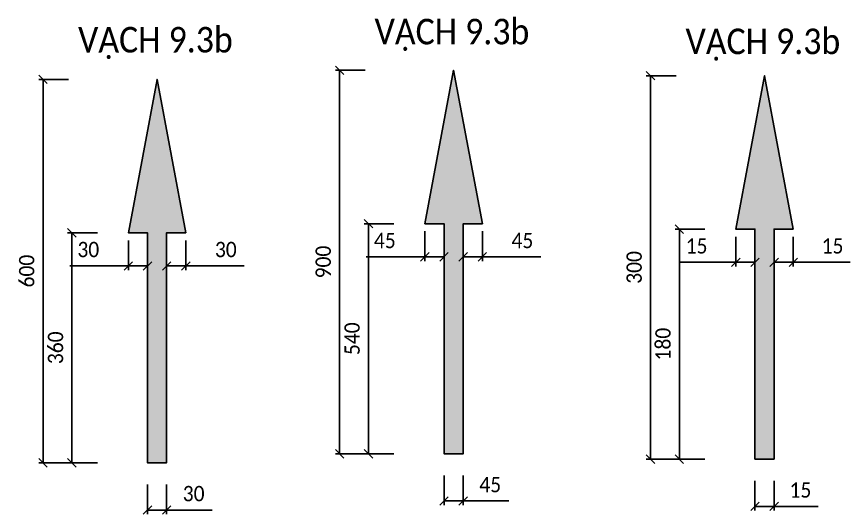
# Model space of a CAD drawing. Header units: metres. Extents: x 933 to 1419, y -2020 to 374.
# Drawn here: x 1051.1 to 1149, y -1159.2 to -1100.8 of the extents above; entities that cross this region are included whole.
import ezdxf
from ezdxf.enums import TextEntityAlignment as Align

# ---------------------------------------------------------------- set-up
doc = ezdxf.new("R2010")
doc.units = ezdxf.units.M
doc.layers.add('ATGT-DIM', color=30, linetype='Continuous')
doc.layers.add('ATGT-Text', color=3, linetype='Continuous')
doc.styles.add('ATGT-Text', font='calibril.ttf', dxfattribs={"width": 0.9})
doc.dimstyles.new('ATGT-DIM', dxfattribs={"dimtxt": 1.8, "dimasz": 1, "dimexe": 0.5, "dimexo": 0.5, "dimgap": 1, "dimtad": 1, "dimdec": 0, "dimlfac": 5, "dimtxsty": 'ATGT-Text', "dimblk": 'OBLIQUE', "dimcen": 0, "dimclrd": 30, "dimclre": 30, "dimclrt": 2, "dimadec": 0, "dimazin": 0, "dimtfac": 1, "dimtdec": 0, "dimtmove": 0, "dimatfit": 3, "dimfxl": 3, "dimfxlon": 1, "dimlwe": -1, "dimarcsym": 2})

# ---------------------------------------------------------------- blocks, each defined once
blk = doc.blocks.new('_Oblique')
at = {"color": 0, "linetype": 'ByBlock', "lineweight": -2}
blk.add_line((-0.5, -0.5), (0.5, 0.5), dxfattribs=at)
blk = doc.blocks.new('*D169')
at = {"layer": 'ATGT-DIM', "color": 30, "transparency": 16777216}
for p, q in [((-10.199, -1563.787), (-13.699, -1563.787)), ((-10.199, -1608.787), (-13.699, -1608.787))]:
    blk.add_line(p, q, dxfattribs=at)
at = {"layer": 'ATGT-DIM', "color": 30, "lineweight": -2, "transparency": 16777216}
blk.add_line((-13.199, -1563.787), (-13.199, -1608.787), dxfattribs=at)
at = {"layer": 'Defpoints', "color": 0, "transparency": 16777216}
for p in [(0.197, -1563.787), (-13.199, -1608.787), (-0.928, -1608.787)]:
    blk.add_point(p, dxfattribs=at)
at = {"layer": 'ATGT-DIM', "color": 30, "lineweight": -2, "transparency": 16777216}
for p, rotation in [((-13.199, -1563.787), 90), ((-13.199, -1608.787), 270)]:
    blk.add_blockref('_Oblique', p, dxfattribs=dict(at, rotation=rotation))
at = {"layer": 'ATGT-DIM', "color": 2, "transparency": 16777216, "insert": (-15.118, -1586.287), "char_height": 1.8, "attachment_point": 5, "rotation": 90, "style": 'ATGT-Text'}
blk.add_mtext('600', dxfattribs=at)
blk = doc.blocks.new('*D170')
at = {"layer": 'ATGT-DIM', "color": 30, "transparency": 16777216}
for p, q in [((-6.809, -1581.787), (-10.309, -1581.787)), ((-6.809, -1608.787), (-10.309, -1608.787))]:
    blk.add_line(p, q, dxfattribs=at)
at = {"layer": 'ATGT-DIM', "color": 30, "lineweight": -2, "transparency": 16777216}
blk.add_line((-9.809, -1608.787), (-9.809, -1581.787), dxfattribs=at)
at = {"layer": 'Defpoints', "color": 0, "transparency": 16777216}
for p in [(-9.809, -1581.787), (-3.178, -1581.787), (-0.928, -1608.787)]:
    blk.add_point(p, dxfattribs=at)
at = {"layer": 'ATGT-DIM', "color": 30, "lineweight": -2, "transparency": 16777216}
for p, rotation in [((-9.809, -1581.787), 90), ((-9.809, -1608.787), 270)]:
    blk.add_blockref('_Oblique', p, dxfattribs=dict(at, rotation=rotation))
at = {"layer": 'ATGT-DIM', "color": 2, "transparency": 16777216, "insert": (-11.729, -1595.287), "char_height": 1.8, "attachment_point": 5, "rotation": 90, "style": 'ATGT-Text'}
blk.add_mtext('360', dxfattribs=at)
blk = doc.blocks.new('*D171')
at = {"layer": 'ATGT-DIM', "color": 30, "transparency": 16777216}
for p, q in [((-3.178, -1582.683), (-3.178, -1586.183)), ((-0.928, -1582.683), (-0.928, -1586.183))]:
    blk.add_line(p, q, dxfattribs=at)
at = {"layer": 'ATGT-DIM', "color": 30, "lineweight": -2, "transparency": 16777216}
for p, q in [((-3.178, -1585.683), (-10.056, -1585.683)), ((-0.928, -1585.683), (-3.178, -1585.683))]:
    blk.add_line(p, q, dxfattribs=at)
at = {"layer": 'Defpoints', "color": 0, "transparency": 16777216}
for p in [(-3.178, -1581.787), (-0.928, -1581.787), (-0.928, -1585.683)]:
    blk.add_point(p, dxfattribs=at)
at = {"layer": 'ATGT-DIM', "color": 30, "lineweight": -2, "transparency": 16777216, "rotation": 180}
blk.add_blockref('_Oblique', (-3.178, -1585.683), dxfattribs=at)
at = {"layer": 'ATGT-DIM', "color": 30, "lineweight": -2, "transparency": 16777216}
blk.add_blockref('_Oblique', (-0.928, -1585.683), dxfattribs=at)
at = {"layer": 'ATGT-DIM', "color": 2, "transparency": 16777216, "insert": (-7.882, -1583.763), "char_height": 1.8, "attachment_point": 5, "style": 'ATGT-Text'}
blk.add_mtext('30', dxfattribs=at)
blk = doc.blocks.new('*D395')
at = {"layer": 'ATGT-DIM', "color": 30, "transparency": 16777216}
for p, q in [((1.125, 26.104), (1.125, 22.604)), ((3.375, 26.104), (3.375, 22.604))]:
    blk.add_line(p, q, dxfattribs=at)
at = {"layer": 'ATGT-DIM', "color": 30, "lineweight": -2, "transparency": 16777216}
for p, q in [((1.125, 23.104), (3.375, 23.104)), ((3.375, 23.104), (10.253, 23.104))]:
    blk.add_line(p, q, dxfattribs=at)
at = {"layer": 'Defpoints', "color": 0, "transparency": 16777216}
for p in [(1.125, 27), (3.375, 27), (1.125, 23.104)]:
    blk.add_point(p, dxfattribs=at)
at = {"layer": 'ATGT-DIM', "color": 30, "lineweight": -2, "transparency": 16777216, "rotation": 180}
blk.add_blockref('_Oblique', (1.125, 23.104), dxfattribs=at)
at = {"layer": 'ATGT-DIM', "color": 30, "lineweight": -2, "transparency": 16777216}
blk.add_blockref('_Oblique', (3.375, 23.104), dxfattribs=at)
at = {"layer": 'ATGT-DIM', "color": 2, "transparency": 16777216, "insert": (8.079, 25.023), "char_height": 1.8, "attachment_point": 5, "style": 'ATGT-Text'}
blk.add_mtext('30', dxfattribs=at)
blk = doc.blocks.new('*D396')
at = {"layer": 'ATGT-DIM', "color": 30, "transparency": 16777216}
for p, q in [((-1.125, -2.542), (-1.125, -6.042)), ((1.125, -2.542), (1.125, -6.042))]:
    blk.add_line(p, q, dxfattribs=at)
at = {"layer": 'ATGT-DIM', "color": 30, "lineweight": -2, "transparency": 16777216}
for p, q in [((-1.125, -5.542), (1.125, -5.542)), ((1.125, -5.542), (6.473, -5.542))]:
    blk.add_line(p, q, dxfattribs=at)
at = {"layer": 'Defpoints', "color": 0, "transparency": 16777216}
for p in [(-1.125, 0), (1.125, 0), (1.125, -5.542)]:
    blk.add_point(p, dxfattribs=at)
at = {"layer": 'ATGT-DIM', "color": 30, "lineweight": -2, "transparency": 16777216, "rotation": 180}
blk.add_blockref('_Oblique', (-1.125, -5.542), dxfattribs=at)
at = {"layer": 'ATGT-DIM', "color": 30, "lineweight": -2, "transparency": 16777216}
blk.add_blockref('_Oblique', (1.125, -5.542), dxfattribs=at)
at = {"layer": 'ATGT-DIM', "color": 2, "transparency": 16777216, "insert": (4.299, -3.622), "char_height": 1.8, "attachment_point": 5, "style": 'ATGT-Text'}
blk.add_mtext('30', dxfattribs=at)
blk = doc.blocks.new('*D174')
at = {"layer": 'ATGT-DIM', "color": 30, "transparency": 16777216}
for p, q in [((24.646, -1562.724), (21.146, -1562.724)), ((24.646, -1607.724), (21.146, -1607.724))]:
    blk.add_line(p, q, dxfattribs=at)
at = {"layer": 'ATGT-DIM', "color": 30, "lineweight": -2, "transparency": 16777216}
blk.add_line((21.646, -1562.724), (21.646, -1607.724), dxfattribs=at)
at = {"layer": 'Defpoints', "color": 0, "transparency": 16777216}
for p in [(35.043, -1562.724), (21.646, -1607.724), (33.918, -1607.724)]:
    blk.add_point(p, dxfattribs=at)
at = {"layer": 'ATGT-DIM', "color": 30, "lineweight": -2, "transparency": 16777216}
for p, rotation in [((21.646, -1562.724), 90), ((21.646, -1607.724), 270)]:
    blk.add_blockref('_Oblique', p, dxfattribs=dict(at, rotation=rotation))
at = {"layer": 'ATGT-DIM', "color": 2, "transparency": 16777216, "insert": (19.727, -1585.224), "char_height": 1.8, "attachment_point": 5, "rotation": 90, "style": 'ATGT-Text'}
blk.add_mtext('900', dxfattribs=at)
blk = doc.blocks.new('*D175')
at = {"layer": 'ATGT-DIM', "color": 30, "transparency": 16777216}
for p, q in [((28.036, -1580.724), (24.536, -1580.724)), ((28.036, -1607.724), (24.536, -1607.724))]:
    blk.add_line(p, q, dxfattribs=at)
at = {"layer": 'ATGT-DIM', "color": 30, "lineweight": -2, "transparency": 16777216}
blk.add_line((25.036, -1607.724), (25.036, -1580.724), dxfattribs=at)
at = {"layer": 'Defpoints', "color": 0, "transparency": 16777216}
for p in [(25.036, -1580.724), (31.668, -1580.724), (33.918, -1607.724)]:
    blk.add_point(p, dxfattribs=at)
at = {"layer": 'ATGT-DIM', "color": 30, "lineweight": -2, "transparency": 16777216}
for p, rotation in [((25.036, -1580.724), 90), ((25.036, -1607.724), 270)]:
    blk.add_blockref('_Oblique', p, dxfattribs=dict(at, rotation=rotation))
at = {"layer": 'ATGT-DIM', "color": 2, "transparency": 16777216, "insert": (23.117, -1594.224), "char_height": 1.8, "attachment_point": 5, "rotation": 90, "style": 'ATGT-Text'}
blk.add_mtext('540', dxfattribs=at)
blk = doc.blocks.new('*D176')
at = {"layer": 'ATGT-DIM', "color": 30, "transparency": 16777216}
for p, q in [((31.668, -1581.62), (31.668, -1585.12)), ((33.918, -1581.62), (33.918, -1585.12))]:
    blk.add_line(p, q, dxfattribs=at)
at = {"layer": 'ATGT-DIM', "color": 30, "lineweight": -2, "transparency": 16777216}
for p, q in [((31.668, -1584.62), (24.785, -1584.62)), ((33.918, -1584.62), (31.668, -1584.62))]:
    blk.add_line(p, q, dxfattribs=at)
at = {"layer": 'Defpoints', "color": 0, "transparency": 16777216}
for p in [(31.668, -1580.724), (33.918, -1580.724), (33.918, -1584.62)]:
    blk.add_point(p, dxfattribs=at)
at = {"layer": 'ATGT-DIM', "color": 30, "lineweight": -2, "transparency": 16777216, "rotation": 180}
blk.add_blockref('_Oblique', (31.668, -1584.62), dxfattribs=at)
at = {"layer": 'ATGT-DIM', "color": 30, "lineweight": -2, "transparency": 16777216}
blk.add_blockref('_Oblique', (33.918, -1584.62), dxfattribs=at)
at = {"layer": 'ATGT-DIM', "color": 2, "transparency": 16777216, "insert": (26.961, -1582.708), "char_height": 1.8, "attachment_point": 5, "style": 'ATGT-Text'}
blk.add_mtext('45', dxfattribs=at)
blk = doc.blocks.new('*D172')
at = {"layer": 'ATGT-DIM', "color": 30, "transparency": 16777216}
for p, q in [((36.168, -1581.62), (36.168, -1585.12)), ((38.418, -1581.62), (38.418, -1585.12))]:
    blk.add_line(p, q, dxfattribs=at)
at = {"layer": 'ATGT-DIM', "color": 30, "lineweight": -2, "transparency": 16777216}
for p, q in [((36.168, -1584.62), (38.418, -1584.62)), ((38.418, -1584.62), (45.3, -1584.62))]:
    blk.add_line(p, q, dxfattribs=at)
at = {"layer": 'Defpoints', "color": 0, "transparency": 16777216}
for p in [(36.168, -1580.724), (38.418, -1580.724), (36.168, -1584.62)]:
    blk.add_point(p, dxfattribs=at)
at = {"layer": 'ATGT-DIM', "color": 30, "lineweight": -2, "transparency": 16777216, "rotation": 180}
blk.add_blockref('_Oblique', (36.168, -1584.62), dxfattribs=at)
at = {"layer": 'ATGT-DIM', "color": 30, "lineweight": -2, "transparency": 16777216}
blk.add_blockref('_Oblique', (38.418, -1584.62), dxfattribs=at)
at = {"layer": 'ATGT-DIM', "color": 2, "transparency": 16777216, "insert": (43.124, -1582.708), "char_height": 1.8, "attachment_point": 5, "style": 'ATGT-Text'}
blk.add_mtext('45', dxfattribs=at)
blk = doc.blocks.new('*D173')
at = {"layer": 'ATGT-DIM', "color": 30, "transparency": 16777216}
for p, q in [((33.918, -1610.266), (33.918, -1613.766)), ((36.168, -1610.266), (36.168, -1613.766))]:
    blk.add_line(p, q, dxfattribs=at)
at = {"layer": 'ATGT-DIM', "color": 30, "lineweight": -2, "transparency": 16777216}
for p, q in [((33.918, -1613.266), (36.168, -1613.266)), ((36.168, -1613.266), (41.519, -1613.266))]:
    blk.add_line(p, q, dxfattribs=at)
at = {"layer": 'Defpoints', "color": 0, "transparency": 16777216}
for p in [(33.918, -1607.724), (36.168, -1607.724), (36.168, -1613.266)]:
    blk.add_point(p, dxfattribs=at)
at = {"layer": 'ATGT-DIM', "color": 30, "lineweight": -2, "transparency": 16777216, "rotation": 180}
blk.add_blockref('_Oblique', (33.918, -1613.266), dxfattribs=at)
at = {"layer": 'ATGT-DIM', "color": 30, "lineweight": -2, "transparency": 16777216}
blk.add_blockref('_Oblique', (36.168, -1613.266), dxfattribs=at)
at = {"layer": 'ATGT-DIM', "color": 2, "transparency": 16777216, "insert": (39.343, -1611.354), "char_height": 1.8, "attachment_point": 5, "style": 'ATGT-Text'}
blk.add_mtext('45', dxfattribs=at)
blk = doc.blocks.new('*D180')
at = {"layer": 'ATGT-DIM', "color": 30, "transparency": 16777216}
for p, q in [((61.18, -1563.358), (57.68, -1563.358)), ((61.18, -1608.358), (57.68, -1608.358))]:
    blk.add_line(p, q, dxfattribs=at)
at = {"layer": 'ATGT-DIM', "color": 30, "lineweight": -2, "transparency": 16777216}
blk.add_line((58.18, -1563.358), (58.18, -1608.358), dxfattribs=at)
at = {"layer": 'Defpoints', "color": 0, "transparency": 16777216}
for p in [(71.577, -1563.358), (58.18, -1608.358), (70.452, -1608.358)]:
    blk.add_point(p, dxfattribs=at)
at = {"layer": 'ATGT-DIM', "color": 30, "lineweight": -2, "transparency": 16777216}
for p, rotation in [((58.18, -1563.358), 90), ((58.18, -1608.358), 270)]:
    blk.add_blockref('_Oblique', p, dxfattribs=dict(at, rotation=rotation))
at = {"layer": 'ATGT-DIM', "color": 2, "transparency": 16777216, "insert": (56.261, -1585.858), "char_height": 1.8, "attachment_point": 5, "rotation": 90, "style": 'ATGT-Text'}
blk.add_mtext('300', dxfattribs=at)
blk = doc.blocks.new('*D181')
at = {"layer": 'ATGT-DIM', "color": 30, "transparency": 16777216}
for p, q in [((64.57, -1581.358), (61.07, -1581.358)), ((64.57, -1608.358), (61.07, -1608.358))]:
    blk.add_line(p, q, dxfattribs=at)
at = {"layer": 'ATGT-DIM', "color": 30, "lineweight": -2, "transparency": 16777216}
blk.add_line((61.57, -1608.358), (61.57, -1581.358), dxfattribs=at)
at = {"layer": 'Defpoints', "color": 0, "transparency": 16777216}
for p in [(61.57, -1581.358), (68.202, -1581.358), (70.452, -1608.358)]:
    blk.add_point(p, dxfattribs=at)
at = {"layer": 'ATGT-DIM', "color": 30, "lineweight": -2, "transparency": 16777216}
for p, rotation in [((61.57, -1581.358), 90), ((61.57, -1608.358), 270)]:
    blk.add_blockref('_Oblique', p, dxfattribs=dict(at, rotation=rotation))
at = {"layer": 'ATGT-DIM', "color": 2, "transparency": 16777216, "insert": (59.651, -1594.858), "char_height": 1.8, "attachment_point": 5, "rotation": 90, "style": 'ATGT-Text'}
blk.add_mtext('180', dxfattribs=at)
blk = doc.blocks.new('*D179')
at = {"layer": 'ATGT-DIM', "color": 30, "transparency": 16777216}
for p, q in [((68.202, -1582.254), (68.202, -1585.754)), ((70.452, -1582.254), (70.452, -1585.754))]:
    blk.add_line(p, q, dxfattribs=at)
at = {"layer": 'ATGT-DIM', "color": 30, "lineweight": -2, "transparency": 16777216}
for p, q in [((68.202, -1585.254), (61.497, -1585.254)), ((70.452, -1585.254), (68.202, -1585.254))]:
    blk.add_line(p, q, dxfattribs=at)
at = {"layer": 'Defpoints', "color": 0, "transparency": 16777216}
for p in [(68.202, -1581.358), (70.452, -1581.358), (70.452, -1585.254)]:
    blk.add_point(p, dxfattribs=at)
at = {"layer": 'ATGT-DIM', "color": 30, "lineweight": -2, "transparency": 16777216, "rotation": 180}
blk.add_blockref('_Oblique', (68.202, -1585.254), dxfattribs=at)
at = {"layer": 'ATGT-DIM', "color": 30, "lineweight": -2, "transparency": 16777216}
blk.add_blockref('_Oblique', (70.452, -1585.254), dxfattribs=at)
at = {"layer": 'ATGT-DIM', "color": 2, "transparency": 16777216, "insert": (63.589, -1583.341), "char_height": 1.8, "attachment_point": 5, "style": 'ATGT-Text'}
blk.add_mtext('15', dxfattribs=at)
blk = doc.blocks.new('*D177')
at = {"layer": 'ATGT-DIM', "color": 30, "transparency": 16777216}
for p, q in [((72.702, -1582.254), (72.702, -1585.754)), ((74.952, -1582.254), (74.952, -1585.754))]:
    blk.add_line(p, q, dxfattribs=at)
at = {"layer": 'ATGT-DIM', "color": 30, "lineweight": -2, "transparency": 16777216}
for p, q in [((72.702, -1585.254), (74.952, -1585.254)), ((74.952, -1585.254), (81.656, -1585.254))]:
    blk.add_line(p, q, dxfattribs=at)
at = {"layer": 'Defpoints', "color": 0, "transparency": 16777216}
for p in [(72.702, -1581.358), (74.952, -1581.358), (72.702, -1585.254)]:
    blk.add_point(p, dxfattribs=at)
at = {"layer": 'ATGT-DIM', "color": 30, "lineweight": -2, "transparency": 16777216, "rotation": 180}
blk.add_blockref('_Oblique', (72.702, -1585.254), dxfattribs=at)
at = {"layer": 'ATGT-DIM', "color": 30, "lineweight": -2, "transparency": 16777216}
blk.add_blockref('_Oblique', (74.952, -1585.254), dxfattribs=at)
at = {"layer": 'ATGT-DIM', "color": 2, "transparency": 16777216, "insert": (79.565, -1583.341), "char_height": 1.8, "attachment_point": 5, "style": 'ATGT-Text'}
blk.add_mtext('15', dxfattribs=at)
blk = doc.blocks.new('*D178')
at = {"layer": 'ATGT-DIM', "color": 30, "transparency": 16777216}
for p, q in [((70.452, -1610.899), (70.452, -1614.399)), ((72.702, -1610.899), (72.702, -1614.399))]:
    blk.add_line(p, q, dxfattribs=at)
at = {"layer": 'ATGT-DIM', "color": 30, "lineweight": -2, "transparency": 16777216}
for p, q in [((70.452, -1613.899), (72.702, -1613.899)), ((72.702, -1613.899), (77.885, -1613.899))]:
    blk.add_line(p, q, dxfattribs=at)
at = {"layer": 'Defpoints', "color": 0, "transparency": 16777216}
for p in [(70.452, -1608.358), (72.702, -1608.358), (72.702, -1613.899)]:
    blk.add_point(p, dxfattribs=at)
at = {"layer": 'ATGT-DIM', "color": 30, "lineweight": -2, "transparency": 16777216, "rotation": 180}
blk.add_blockref('_Oblique', (70.452, -1613.899), dxfattribs=at)
at = {"layer": 'ATGT-DIM', "color": 30, "lineweight": -2, "transparency": 16777216}
blk.add_blockref('_Oblique', (72.702, -1613.899), dxfattribs=at)
at = {"layer": 'ATGT-DIM', "color": 2, "transparency": 16777216, "insert": (75.793, -1611.986), "char_height": 1.8, "attachment_point": 5, "style": 'ATGT-Text'}
blk.add_mtext('15', dxfattribs=at)
blk = doc.blocks.new('ATGT-Vach9.3b6')
blk.add_hatch(color=256).paths.add_polyline_path([(0, 45), (-3.375, 27), (-1.125, 27), (-1.125, 0), (1.125, 0), (1.125, 27), (3.375, 27)])
blk.add_lwpolyline([(3.375, 27), (1.125, 27), (1.125, 0), (-1.125, 0), (-1.125, 27), (-3.375, 27), (0, 45)], close=True)
at = {"layer": 'ATGT-Text', "style": 'ATGT-Text', "width": 0.9}
blk.add_text('VẠCH 9.3b', height=3, dxfattribs=at).set_placement((-0.197, 48.151), align=Align.CENTER)
at = {"layer": 'ATGT-DIM'}
for base, p1, p2, picture, middle in [((-13.396, 0), (0, 45), (-1.125, 0), '*D169', (-15.316, 22.5)), ((-10.006, 27), (-1.125, 0), (-3.375, 27), '*D170', (-11.926, 13.5))]:
    dim = blk.add_linear_dim(base=base, p1=p1, p2=p2, angle=90, dimstyle='ATGT-DIM', override={"dimlfac": 13.333333, "dimtxsty": 'ATGT-Text'}, dxfattribs=at)
    dim.commit()
    dim.dimension.update_dxf_attribs({"geometry": picture, "text_midpoint": middle, "insert": (-0.197, 1608.787)})
dim = blk.add_linear_dim(base=(-1.125, 23.104), p1=(-3.375, 27), p2=(-1.125, 27), dimstyle='ATGT-DIM', override={"dimlfac": 13.333333, "dimtxsty": 'ATGT-Text'}, dxfattribs=at)
dim.commit()
dim.dimension.update_dxf_attribs({"geometry": '*D171', "text_midpoint": (-8.079, 23.104), "dimtype": 128, "insert": (-0.197, 1608.787)})
dim = blk.add_linear_dim(base=(1.125, 23.104), p1=(3.375, 27), p2=(1.125, 27), angle=180, dimstyle='ATGT-DIM', override={"dimlfac": 13.333333, "dimtxsty": 'ATGT-Text'}, dxfattribs=at)
dim.commit()
dim.dimension.update_dxf_attribs({"geometry": '*D395', "text_midpoint": (8.079, 23.104), "dimtype": 128})
dim = blk.add_linear_dim(base=(1.125, -5.542), p1=(-1.125, 0), p2=(1.125, 0), dimstyle='ATGT-DIM', override={"dimlfac": 13.333333, "dimtxsty": 'ATGT-Text'}, dxfattribs=at)
dim.commit()
dim.dimension.update_dxf_attribs({"geometry": '*D396', "text_midpoint": (4.299, -3.622)})
blk = doc.blocks.new('ATGT-Vach9.3b9')
blk.add_hatch(color=7).paths.add_polyline_path([(0, 45), (-3.375, 27), (-1.125, 27), (-1.125, 0), (1.125, 0), (1.125, 27), (3.375, 27)])
blk.add_lwpolyline([(3.375, 27), (1.125, 27), (1.125, 0), (-1.125, 0), (-1.125, 27), (-3.375, 27), (0, 45)], close=True)
at = {"layer": 'ATGT-Text', "style": 'ATGT-Text', "width": 0.9}
blk.add_text('VẠCH 9.3b', height=3, dxfattribs=at).set_placement((-0.197, 48.044), align=Align.CENTER)
at = {"layer": 'ATGT-DIM'}
for base, p1, p2, picture, middle in [((-13.396, 0), (0, 45), (-1.125, 0), '*D174', (-15.316, 22.5)), ((-10.006, 27), (-1.125, 0), (-3.375, 27), '*D175', (-11.926, 13.5))]:
    dim = blk.add_linear_dim(base=base, p1=p1, p2=p2, angle=90, dimstyle='ATGT-DIM', override={"dimlfac": 20, "dimtxsty": 'ATGT-Text'}, dxfattribs=at)
    dim.commit()
    dim.dimension.update_dxf_attribs({"geometry": picture, "text_midpoint": middle, "insert": (-35.043, 1607.724)})
dim = blk.add_linear_dim(base=(-1.125, 23.104), p1=(-3.375, 27), p2=(-1.125, 27), dimstyle='ATGT-DIM', override={"dimlfac": 20, "dimtxsty": 'ATGT-Text'}, dxfattribs=at)
dim.commit()
dim.dimension.update_dxf_attribs({"geometry": '*D176', "text_midpoint": (-8.081, 23.104), "dimtype": 128, "insert": (-35.043, 1607.724)})
dim = blk.add_linear_dim(base=(1.125, 23.104), p1=(3.375, 27), p2=(1.125, 27), angle=180, dimstyle='ATGT-DIM', override={"dimlfac": 20, "dimtxsty": 'ATGT-Text'}, dxfattribs=at)
dim.commit()
dim.dimension.update_dxf_attribs({"geometry": '*D172', "text_midpoint": (8.081, 23.104), "dimtype": 128, "insert": (-35.043, 1607.724)})
dim = blk.add_linear_dim(base=(1.125, -5.542), p1=(-1.125, 0), p2=(1.125, 0), dimstyle='ATGT-DIM', override={"dimlfac": 20, "dimtxsty": 'ATGT-Text'}, dxfattribs=at)
dim.commit()
dim.dimension.update_dxf_attribs({"geometry": '*D173', "text_midpoint": (4.301, -3.63), "insert": (-35.043, 1607.724)})
blk = doc.blocks.new('ATGT-Vach9.3b3')
blk.add_hatch(color=256).paths.add_polyline_path([(0, 45), (-3.375, 27), (-1.125, 27), (-1.125, 0), (1.125, 0), (1.125, 27), (3.375, 27)])
blk.add_lwpolyline([(3.375, 27), (1.125, 27), (1.125, 0), (-1.125, 0), (-1.125, 27), (-3.375, 27), (0, 45)], close=True)
at = {"layer": 'ATGT-Text', "style": 'ATGT-Text', "width": 0.9}
blk.add_text('VẠCH 9.3b', height=3, dxfattribs=at).set_placement((-0.197, 47.528), align=Align.CENTER)
at = {"layer": 'ATGT-DIM'}
for base, p1, p2, picture, middle in [((-13.396, 0), (0, 45), (-1.125, 0), '*D180', (-15.316, 22.5)), ((-10.006, 27), (-1.125, 0), (-3.375, 27), '*D181', (-11.926, 13.5))]:
    dim = blk.add_linear_dim(base=base, p1=p1, p2=p2, angle=90, dimstyle='ATGT-DIM', override={"dimlfac": 6.666667, "dimtxsty": 'ATGT-Text'}, dxfattribs=at)
    dim.commit()
    dim.dimension.update_dxf_attribs({"geometry": picture, "text_midpoint": middle, "insert": (-71.577, 1608.358)})
dim = blk.add_linear_dim(base=(-1.125, 23.104), p1=(-3.375, 27), p2=(-1.125, 27), dimstyle='ATGT-DIM', override={"dimlfac": 6.666667, "dimtxsty": 'ATGT-Text'}, dxfattribs=at)
dim.commit()
dim.dimension.update_dxf_attribs({"geometry": '*D179', "text_midpoint": (-7.988, 23.104), "dimtype": 128, "insert": (-71.577, 1608.358)})
dim = blk.add_linear_dim(base=(1.125, 23.104), p1=(3.375, 27), p2=(1.125, 27), angle=180, dimstyle='ATGT-DIM', override={"dimlfac": 6.666667, "dimtxsty": 'ATGT-Text'}, dxfattribs=at)
dim.commit()
dim.dimension.update_dxf_attribs({"geometry": '*D177', "text_midpoint": (7.988, 23.104), "dimtype": 128, "insert": (-71.577, 1608.358)})
dim = blk.add_linear_dim(base=(1.125, -5.542), p1=(-1.125, 0), p2=(1.125, 0), dimstyle='ATGT-DIM', override={"dimlfac": 6.666667, "dimtxsty": 'ATGT-Text'}, dxfattribs=at)
dim.commit()
dim.dimension.update_dxf_attribs({"geometry": '*D178', "text_midpoint": (4.217, -3.629), "insert": (-71.577, 1608.358)})

msp = doc.modelspace()

# ---------------------------------------------------------------- block references
for name, p in [('ATGT-Vach9.3b9', (1102.394, -1152.094)), ('ATGT-Vach9.3b6', (1067.548, -1153.157)), ('ATGT-Vach9.3b3', (1138.928, -1152.728))]:
    msp.add_blockref(name, p)

doc.saveas('drawing.dxf')
